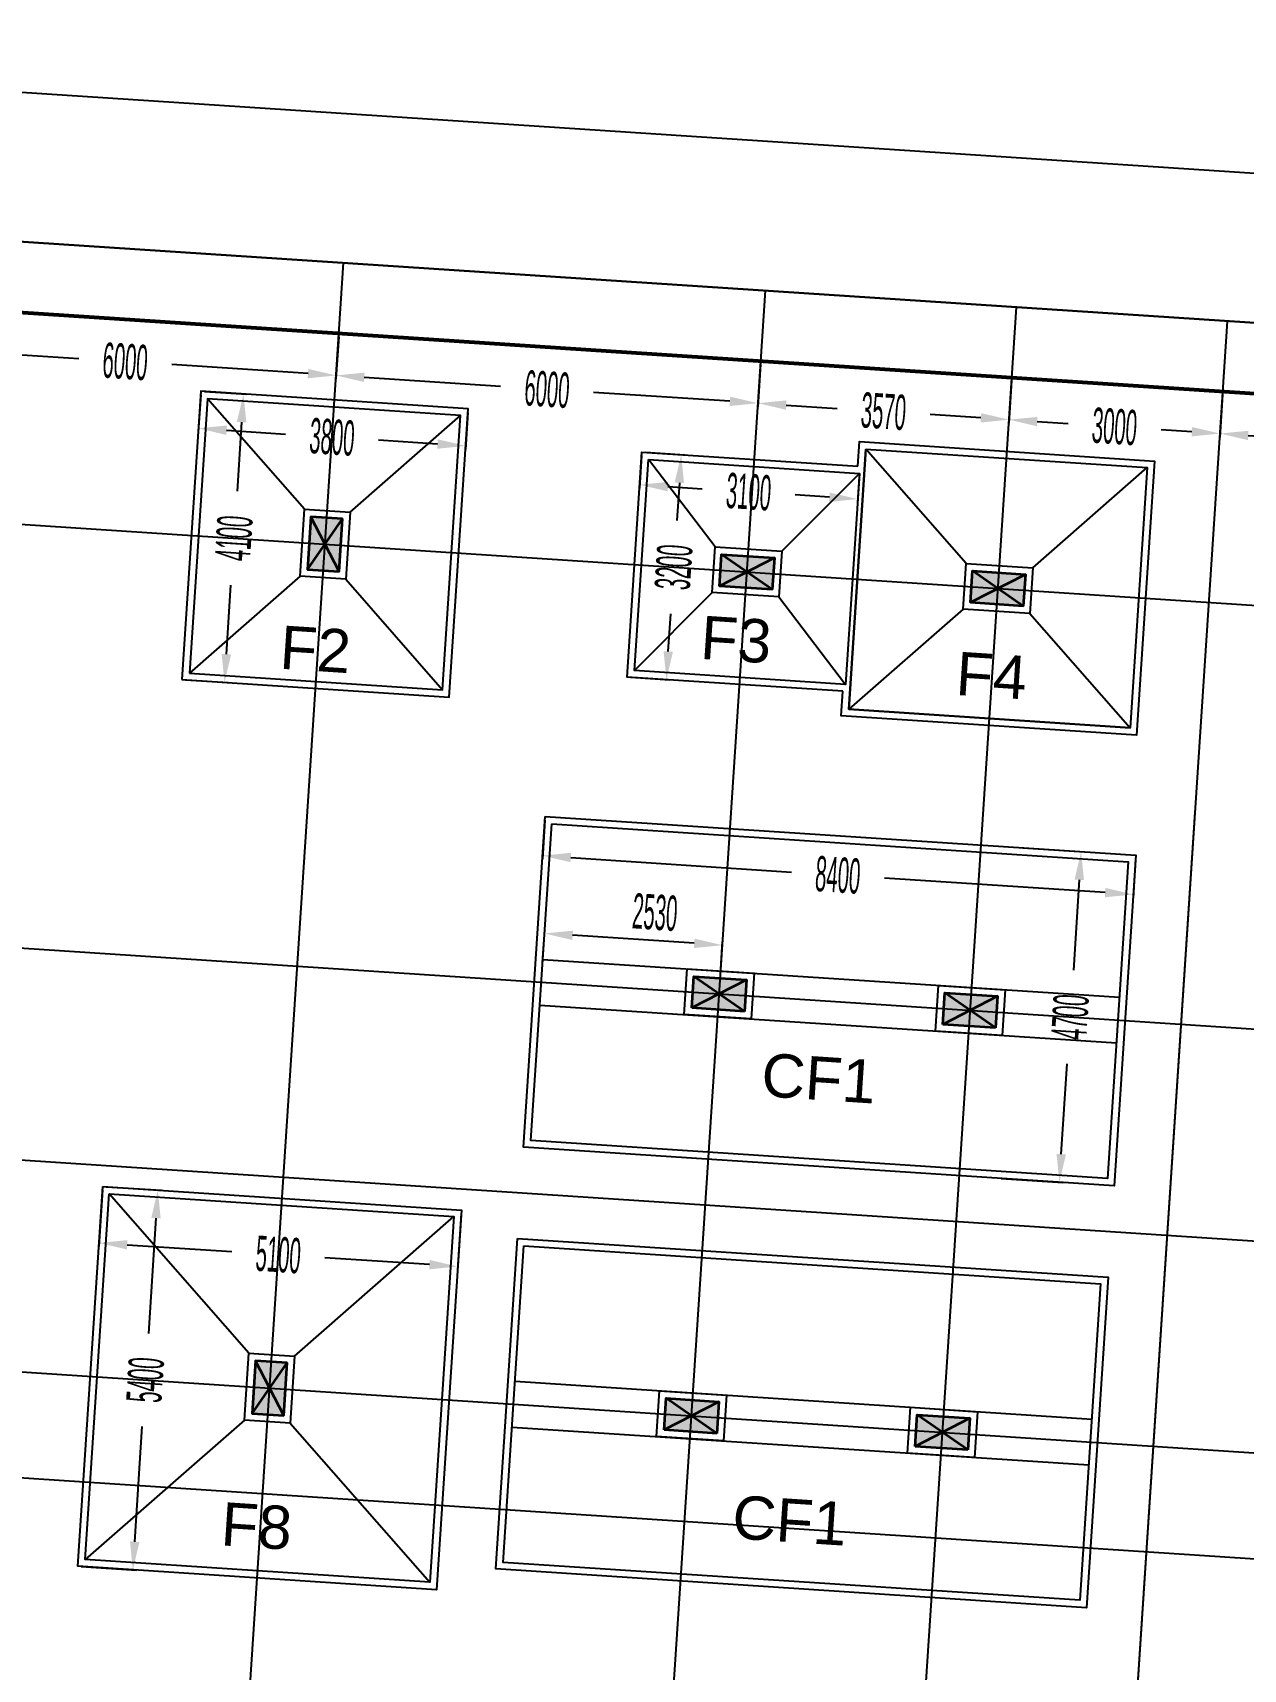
# Model space of a CAD drawing. Header units: millimetres. Extents: x -3092162 to 4513894, y -12317808 to 1849994.
# Drawn here: x 434166.13 to 434183.31, y -5893671.73 to -5893648.51 of the extents above; entities that cross this region are included whole.
import ezdxf

# ---------------------------------------------------------------- set-up
doc = ezdxf.new("R2010")
doc.units = ezdxf.units.MM
doc.header["$LTSCALE"] = 2
doc.header["$MEASUREMENT"] = 0
doc.header["$PDMODE"] = 34
doc.header["$PDSIZE"] = 500
doc.layers.add('cent lines', color=161, linetype='Continuous')
doc.layers.add('sree dim', color=7, linetype='Continuous')
for name, color, linetype, lineweight in [('coloumn', 10, 'Continuous', 35), ('FOUNDATIONS', 250, 'Continuous', 25), ('LINE', 250, 'Continuous', 20)]:
    doc.layers.add(name, color=color, linetype=linetype, lineweight=lineweight)
doc.styles.add('250', font='ARIALN.TTF', dxfattribs={"width": 0.5, "height": 150})
doc.styles.add('style3', font='arialbi.ttf')
doc.dimstyles.new('250', dxfattribs={"dimscale": 0, "dimtxt": 150, "dimasz": 50, "dimexe": 50, "dimexo": 50, "dimgap": 50, "dimtad": 1, "dimdec": 0, "dimzin": 0, "dimdsep": 46, "dimtxsty": '250', "dimblk": 'OBLIQUE', "dimcen": 100, "dimdle": 50, "dimclrd": 256, "dimclre": 256, "dimclrt": 256, "dimadec": 0, "dimazin": 2, "dimtfac": 1, "dimtdec": 0, "dimtofl": 0, "dimtmove": 1, "dimatfit": 0, "dimfxl": 50, "dimtolj": 1, "dimtzin": 0, "dimlwd": -1, "dimlwe": -1, "dimarcsym": 1})

# ---------------------------------------------------------------- blocks, each defined once
blk = doc.blocks.new('A$C59DD3E4C')
at = {"layer": 'coloumn', "ltscale": 100}
blk.add_hatch(color=252, dxfattribs=at).paths.add_polyline_path([(450, 750), (0, 750), (0, 0), (450, 0)])
at = {"layer": 'coloumn', "color": 252, "ltscale": 100}
for p, q in [((0, 750), (450, 750)), ((0, 0), (0, 750)), ((450, 750), (450, 0)), ((450, 0), (0, 0))]:
    blk.add_line(p, q, dxfattribs=at)
blk.add_lwpolyline([(450, 750), (0, 0), (0, 750), (450, 0)], dxfattribs=at)
blk = doc.blocks.new('*D574')
at = {"layer": 'Defpoints', "color": 0, "linetype": 'Continuous', "ltscale": 100, "transparency": 16777216}
for p in [(-2384806, -7813593), (-2381006, -7813593), (-2381006, -7814120)]:
    blk.add_point(p, dxfattribs=at)
at = {"layer": 'FOUNDATIONS', "ltscale": 100, "transparency": 16777216}
for p, q in [((-2384806, -7813643), (-2384806, -7814170)), ((-2381006, -7813643), (-2381006, -7814170)), ((-2384406, -7814120), (-2383568, -7814120)), ((-2381406, -7814120), (-2382244, -7814120))]:
    blk.add_line(p, q, dxfattribs=at)
at = {"layer": 'FOUNDATIONS', "linetype": 'Continuous', "ltscale": 100, "transparency": 16777216}
for points in [[(-2384406, -7814053), (-2384406, -7814187), (-2384806, -7814120)], [(-2381406, -7814053), (-2381406, -7814187), (-2381006, -7814120)]]:
    blk.add_solid(points, dxfattribs=at)
at = {"layer": 'FOUNDATIONS', "linetype": 'Continuous', "lineweight": 25, "ltscale": 100, "transparency": 16777216, "insert": (-2382906, -7814120), "char_height": 500, "attachment_point": 5, "style": '250'}
blk.add_mtext('\\A1;3800', dxfattribs=at)
blk = doc.blocks.new('*D575')
at = {"layer": 'Defpoints', "color": 0, "linetype": 'Continuous', "ltscale": 100, "transparency": 16777216}
for p in [(-2384806, -7813593), (-2384806, -7817693), (-2384201, -7817693)]:
    blk.add_point(p, dxfattribs=at)
at = {"layer": 'FOUNDATIONS', "ltscale": 100, "transparency": 16777216}
for p, q in [((-2384756, -7813593), (-2384151, -7813593)), ((-2384201, -7813993), (-2384201, -7814975)), ((-2384201, -7817293), (-2384201, -7816311)), ((-2384756, -7817693), (-2384151, -7817693))]:
    blk.add_line(p, q, dxfattribs=at)
at = {"layer": 'FOUNDATIONS', "linetype": 'Continuous', "ltscale": 100, "transparency": 16777216}
for points in [[(-2384268, -7813993), (-2384134, -7813993), (-2384201, -7813593)], [(-2384268, -7817293), (-2384134, -7817293), (-2384201, -7817693)]]:
    blk.add_solid(points, dxfattribs=at)
at = {"layer": 'FOUNDATIONS', "linetype": 'Continuous', "lineweight": 25, "ltscale": 100, "transparency": 16777216, "insert": (-2384201, -7815643), "char_height": 500, "attachment_point": 5, "rotation": 90, "style": '250'}
blk.add_mtext('\\A1;4100', dxfattribs=at)
blk = doc.blocks.new('*D433')
at = {"layer": 'Defpoints', "color": 0, "linetype": 'Continuous', "ltscale": 100, "transparency": 16777216}
for p in [(-2378506, -7814043), (-2375406, -7814143), (-2375406, -7814508)]:
    blk.add_point(p, dxfattribs=at)
at = {"layer": 'FOUNDATIONS', "ltscale": 100, "transparency": 16777216}
for p, q in [((-2378506, -7814093), (-2378506, -7814558)), ((-2375406, -7814193), (-2375406, -7814558)), ((-2378106, -7814508), (-2377618, -7814508)), ((-2375806, -7814508), (-2376294, -7814508))]:
    blk.add_line(p, q, dxfattribs=at)
at = {"layer": 'FOUNDATIONS', "linetype": 'Continuous', "ltscale": 100, "transparency": 16777216}
for points in [[(-2378106, -7814442), (-2378106, -7814575), (-2378506, -7814508)], [(-2375806, -7814442), (-2375806, -7814575), (-2375406, -7814508)]]:
    blk.add_solid(points, dxfattribs=at)
at = {"layer": 'FOUNDATIONS', "linetype": 'Continuous', "lineweight": 25, "ltscale": 100, "transparency": 16777216, "insert": (-2376956, -7814508), "char_height": 500, "attachment_point": 5, "style": '250'}
blk.add_mtext('\\A1;3100', dxfattribs=at)
blk = doc.blocks.new('*D578')
at = {"layer": 'Defpoints', "color": 0, "linetype": 'Continuous', "ltscale": 100, "transparency": 16777216}
for p in [(-2378506, -7814043), (-2378506, -7817243), (-2377946, -7817243)]:
    blk.add_point(p, dxfattribs=at)
at = {"layer": 'FOUNDATIONS', "ltscale": 100, "transparency": 16777216}
for p, q in [((-2378456, -7814043), (-2377896, -7814043)), ((-2377946, -7814443), (-2377946, -7814981)), ((-2377946, -7816843), (-2377946, -7816305)), ((-2378456, -7817243), (-2377896, -7817243))]:
    blk.add_line(p, q, dxfattribs=at)
at = {"layer": 'FOUNDATIONS', "linetype": 'Continuous', "ltscale": 100, "transparency": 16777216}
for points in [[(-2378013, -7814443), (-2377880, -7814443), (-2377946, -7814043)], [(-2378013, -7816843), (-2377880, -7816843), (-2377946, -7817243)]]:
    blk.add_solid(points, dxfattribs=at)
at = {"layer": 'FOUNDATIONS', "linetype": 'Continuous', "lineweight": 25, "ltscale": 100, "transparency": 16777216, "insert": (-2377946, -7815643), "char_height": 500, "attachment_point": 5, "rotation": 90, "style": '250'}
blk.add_mtext('\\A1;3200', dxfattribs=at)
blk = doc.blocks.new('*D583')
at = {"layer": 'Defpoints', "color": 0, "linetype": 'Continuous', "ltscale": 100, "transparency": 16777216}
for p in [(-2385456, -7824943), (-2380356, -7824943), (-2380356, -7825746)]:
    blk.add_point(p, dxfattribs=at)
at = {"layer": 'FOUNDATIONS', "ltscale": 100, "transparency": 16777216}
for p, q in [((-2385456, -7824993), (-2385456, -7825796)), ((-2380356, -7824993), (-2380356, -7825796)), ((-2385056, -7825746), (-2383566, -7825746)), ((-2380756, -7825746), (-2382246, -7825746))]:
    blk.add_line(p, q, dxfattribs=at)
at = {"layer": 'FOUNDATIONS', "linetype": 'Continuous', "ltscale": 100, "transparency": 16777216}
for points in [[(-2385056, -7825680), (-2385056, -7825813), (-2385456, -7825746)], [(-2380756, -7825680), (-2380756, -7825813), (-2380356, -7825746)]]:
    blk.add_solid(points, dxfattribs=at)
at = {"layer": 'FOUNDATIONS', "linetype": 'Continuous', "lineweight": 25, "ltscale": 100, "transparency": 16777216, "insert": (-2382906, -7825746), "char_height": 500, "attachment_point": 5, "style": '250'}
blk.add_mtext('\\A1;5100', dxfattribs=at)
blk = doc.blocks.new('*D584')
at = {"layer": 'Defpoints', "color": 0, "linetype": 'Continuous', "ltscale": 100, "transparency": 16777216}
for p in [(-2385456, -7824943), (-2385456, -7830343), (-2384673, -7830343)]:
    blk.add_point(p, dxfattribs=at)
at = {"layer": 'FOUNDATIONS', "ltscale": 100, "transparency": 16777216}
for p, q in [((-2385406, -7824943), (-2384623, -7824943)), ((-2384673, -7825343), (-2384673, -7826983)), ((-2384673, -7829943), (-2384673, -7828303)), ((-2385406, -7830343), (-2384623, -7830343))]:
    blk.add_line(p, q, dxfattribs=at)
at = {"layer": 'FOUNDATIONS', "linetype": 'Continuous', "ltscale": 100, "transparency": 16777216}
for points in [[(-2384740, -7825343), (-2384606, -7825343), (-2384673, -7824943)], [(-2384740, -7829943), (-2384606, -7829943), (-2384673, -7830343)]]:
    blk.add_solid(points, dxfattribs=at)
at = {"layer": 'FOUNDATIONS', "linetype": 'Continuous', "lineweight": 25, "ltscale": 100, "transparency": 16777216, "insert": (-2384673, -7827643), "char_height": 500, "attachment_point": 5, "rotation": 90, "style": '250'}
blk.add_mtext('\\A1;5400', dxfattribs=at)
blk = doc.blocks.new('*D572')
at = {"layer": 'Defpoints', "color": 0, "linetype": 'Continuous', "ltscale": 100, "transparency": 16777216}
for p in [(-2379536, -7819293), (-2371136, -7819293), (-2371136, -7819850)]:
    blk.add_point(p, dxfattribs=at)
at = {"layer": 'FOUNDATIONS', "ltscale": 100, "transparency": 16777216}
for p, q in [((-2379536, -7819343), (-2379536, -7819900)), ((-2371136, -7819343), (-2371136, -7819900)), ((-2379136, -7819850), (-2375997, -7819850)), ((-2371536, -7819850), (-2374675, -7819850))]:
    blk.add_line(p, q, dxfattribs=at)
at = {"layer": 'FOUNDATIONS', "linetype": 'Continuous', "ltscale": 100, "transparency": 16777216}
for points in [[(-2379136, -7819783), (-2379136, -7819916), (-2379536, -7819850)], [(-2371536, -7819783), (-2371536, -7819916), (-2371136, -7819850)]]:
    blk.add_solid(points, dxfattribs=at)
at = {"layer": 'FOUNDATIONS', "linetype": 'Continuous', "lineweight": 25, "ltscale": 100, "transparency": 16777216, "insert": (-2375336, -7819850), "char_height": 500, "attachment_point": 5, "style": '250'}
blk.add_mtext('\\A1;8400', dxfattribs=at)
blk = doc.blocks.new('*D430')
at = {"layer": 'Defpoints', "color": 0, "linetype": 'Continuous', "ltscale": 100, "transparency": 16777216}
for p in [(-2372791, -7819293), (-2372791, -7823993), (-2371914, -7823993)]:
    blk.add_point(p, dxfattribs=at)
at = {"layer": 'FOUNDATIONS', "ltscale": 100, "transparency": 16777216}
for p, q in [((-2372741, -7819293), (-2371864, -7819293)), ((-2371914, -7819693), (-2371914, -7820975)), ((-2371914, -7823593), (-2371914, -7822311)), ((-2372741, -7823993), (-2371864, -7823993))]:
    blk.add_line(p, q, dxfattribs=at)
at = {"layer": 'FOUNDATIONS', "linetype": 'Continuous', "ltscale": 100, "transparency": 16777216}
for points in [[(-2371981, -7819693), (-2371847, -7819693), (-2371914, -7819293)], [(-2371981, -7823593), (-2371847, -7823593), (-2371914, -7823993)]]:
    blk.add_solid(points, dxfattribs=at)
at = {"layer": 'FOUNDATIONS', "linetype": 'Continuous', "lineweight": 25, "ltscale": 100, "transparency": 16777216, "insert": (-2371914, -7821643), "char_height": 500, "attachment_point": 5, "rotation": 90, "style": '250'}
blk.add_mtext('\\A1;4700', dxfattribs=at)
blk = doc.blocks.new('*D573')
at = {"layer": 'Defpoints', "color": 0, "linetype": 'Continuous', "ltscale": 100, "transparency": 16777216}
for p in [(-2379436, -7820950), (-2379436, -7821418), (-2376906, -7821418)]:
    blk.add_point(p, dxfattribs=at)
at = {"layer": 'FOUNDATIONS', "ltscale": 100, "transparency": 16777216}
for p, q in [((-2379436, -7821368), (-2379436, -7820900)), ((-2377306, -7820950), (-2379036, -7820950)), ((-2376906, -7821368), (-2376906, -7820900))]:
    blk.add_line(p, q, dxfattribs=at)
at = {"layer": 'FOUNDATIONS', "linetype": 'Continuous', "ltscale": 100, "transparency": 16777216}
for points in [[(-2379036, -7820884), (-2379036, -7821017), (-2379436, -7820950)], [(-2377306, -7820884), (-2377306, -7821017), (-2376906, -7820950)]]:
    blk.add_solid(points, dxfattribs=at)
at = {"layer": 'FOUNDATIONS', "linetype": 'Continuous', "lineweight": 25, "ltscale": 100, "transparency": 16777216, "insert": (-2377892, -7820548), "char_height": 500, "attachment_point": 5, "style": '250'}
blk.add_mtext('\\A1;2530', dxfattribs=at)
blk = doc.blocks.new('*D471')
at = {"layer": 'Defpoints', "color": 0, "linetype": 'Continuous', "ltscale": 100, "transparency": 16777216}
for p in [(-2388906, -7812643), (-2382906, -7812643), (-2382906, -7813243)]:
    blk.add_point(p, dxfattribs=at)
at = {"layer": 'sree dim', "ltscale": 100, "transparency": 16777216}
for p, q in [((-2388906, -7812693), (-2388906, -7813293)), ((-2382906, -7812693), (-2382906, -7813293)), ((-2388506, -7813243), (-2386567, -7813243)), ((-2383306, -7813243), (-2385245, -7813243))]:
    blk.add_line(p, q, dxfattribs=at)
at = {"layer": 'sree dim', "linetype": 'Continuous', "ltscale": 100, "transparency": 16777216}
for points in [[(-2388506, -7813177), (-2388506, -7813310), (-2388906, -7813243)], [(-2383306, -7813177), (-2383306, -7813310), (-2382906, -7813243)]]:
    blk.add_solid(points, dxfattribs=at)
at = {"layer": 'sree dim', "linetype": 'Continuous', "lineweight": 25, "ltscale": 100, "transparency": 16777216, "insert": (-2385906, -7813243), "char_height": 500, "attachment_point": 5, "style": '250'}
blk.add_mtext('\\A1;6000', dxfattribs=at)
blk = doc.blocks.new('*D472')
at = {"layer": 'Defpoints', "color": 0, "linetype": 'Continuous', "ltscale": 100, "transparency": 16777216}
for p in [(-2382906, -7812643), (-2376906, -7812643), (-2376906, -7813243)]:
    blk.add_point(p, dxfattribs=at)
at = {"layer": 'sree dim', "ltscale": 100, "transparency": 16777216}
for p, q in [((-2382906, -7812693), (-2382906, -7813293)), ((-2376906, -7812693), (-2376906, -7813293)), ((-2382506, -7813243), (-2380567, -7813243)), ((-2377306, -7813243), (-2379245, -7813243))]:
    blk.add_line(p, q, dxfattribs=at)
at = {"layer": 'sree dim', "linetype": 'Continuous', "ltscale": 100, "transparency": 16777216}
for points in [[(-2382506, -7813177), (-2382506, -7813310), (-2382906, -7813243)], [(-2377306, -7813177), (-2377306, -7813310), (-2376906, -7813243)]]:
    blk.add_solid(points, dxfattribs=at)
at = {"layer": 'sree dim', "linetype": 'Continuous', "lineweight": 25, "ltscale": 100, "transparency": 16777216, "insert": (-2379906, -7813243), "char_height": 500, "attachment_point": 5, "style": '250'}
blk.add_mtext('\\A1;6000', dxfattribs=at)
blk = doc.blocks.new('*D473')
at = {"layer": 'Defpoints', "color": 0, "linetype": 'Continuous', "ltscale": 100, "transparency": 16777216}
for p in [(-2376906, -7812643), (-2373336, -7812643), (-2373336, -7813243)]:
    blk.add_point(p, dxfattribs=at)
at = {"layer": 'sree dim', "ltscale": 100, "transparency": 16777216}
for p, q in [((-2376906, -7812693), (-2376906, -7813293)), ((-2373336, -7812693), (-2373336, -7813293)), ((-2376506, -7813243), (-2375783, -7813243)), ((-2373736, -7813243), (-2374459, -7813243))]:
    blk.add_line(p, q, dxfattribs=at)
at = {"layer": 'sree dim', "linetype": 'Continuous', "ltscale": 100, "transparency": 16777216}
for points in [[(-2376506, -7813177), (-2376506, -7813310), (-2376906, -7813243)], [(-2373736, -7813177), (-2373736, -7813310), (-2373336, -7813243)]]:
    blk.add_solid(points, dxfattribs=at)
at = {"layer": 'sree dim', "linetype": 'Continuous', "lineweight": 25, "ltscale": 100, "transparency": 16777216, "insert": (-2375121, -7813243), "char_height": 500, "attachment_point": 5, "style": '250'}
blk.add_mtext('\\A1;3570', dxfattribs=at)
blk = doc.blocks.new('*D474')
at = {"layer": 'Defpoints', "color": 0, "linetype": 'Continuous', "ltscale": 100, "transparency": 16777216}
for p in [(-2373336, -7812643), (-2370336, -7812643), (-2370336, -7813243)]:
    blk.add_point(p, dxfattribs=at)
at = {"layer": 'sree dim', "ltscale": 100, "transparency": 16777216}
for p, q in [((-2373336, -7812693), (-2373336, -7813293)), ((-2370336, -7812693), (-2370336, -7813293)), ((-2372936, -7813243), (-2372498, -7813243)), ((-2370736, -7813243), (-2371174, -7813243))]:
    blk.add_line(p, q, dxfattribs=at)
at = {"layer": 'sree dim', "linetype": 'Continuous', "ltscale": 100, "transparency": 16777216}
for points in [[(-2372936, -7813177), (-2372936, -7813310), (-2373336, -7813243)], [(-2370736, -7813177), (-2370736, -7813310), (-2370336, -7813243)]]:
    blk.add_solid(points, dxfattribs=at)
at = {"layer": 'sree dim', "linetype": 'Continuous', "lineweight": 25, "ltscale": 100, "transparency": 16777216, "insert": (-2371836, -7813243), "char_height": 500, "attachment_point": 5, "style": '250'}
blk.add_mtext('\\A1;3000', dxfattribs=at)
blk = doc.blocks.new('*D475')
at = {"layer": 'Defpoints', "color": 0, "linetype": 'Continuous', "ltscale": 100, "transparency": 16777216}
for p in [(-2370336, -7812643), (-2366816, -7812693), (-2366816, -7813243)]:
    blk.add_point(p, dxfattribs=at)
at = {"layer": 'sree dim', "ltscale": 100, "transparency": 16777216}
for p, q in [((-2370336, -7812693), (-2370336, -7813293)), ((-2366816, -7812743), (-2366816, -7813293)), ((-2369936, -7813243), (-2369238, -7813243)), ((-2367216, -7813243), (-2367914, -7813243))]:
    blk.add_line(p, q, dxfattribs=at)
at = {"layer": 'sree dim', "linetype": 'Continuous', "ltscale": 100, "transparency": 16777216}
for points in [[(-2369936, -7813177), (-2369936, -7813310), (-2370336, -7813243)], [(-2367216, -7813177), (-2367216, -7813310), (-2366816, -7813243)]]:
    blk.add_solid(points, dxfattribs=at)
at = {"layer": 'sree dim', "linetype": 'Continuous', "lineweight": 25, "ltscale": 100, "transparency": 16777216, "insert": (-2368576, -7813243), "char_height": 500, "attachment_point": 5, "style": '250'}
blk.add_mtext('\\A1;3520', dxfattribs=at)
blk = doc.blocks.new('*D556')
at = {"layer": 'Defpoints', "color": 0, "linetype": 'Continuous', "ltscale": 100, "transparency": 16777216}
for p in [(-2317376, -7809526), (-2400906, -7811643), (-2317376, -7811643)]:
    blk.add_point(p, dxfattribs=at)
at = {"layer": 'sree dim', "ltscale": 100, "transparency": 16777216}
for p, q in [((-2400906, -7811593), (-2400906, -7809476)), ((-2400506, -7809526), (-2359962, -7809526)), ((-2317776, -7809526), (-2358320, -7809526)), ((-2317376, -7811593), (-2317376, -7809476))]:
    blk.add_line(p, q, dxfattribs=at)
at = {"layer": 'sree dim', "linetype": 'Continuous', "ltscale": 100, "transparency": 16777216}
for points in [[(-2400506, -7809460), (-2400506, -7809593), (-2400906, -7809526)], [(-2317776, -7809460), (-2317776, -7809593), (-2317376, -7809526)]]:
    blk.add_solid(points, dxfattribs=at)
at = {"layer": 'sree dim', "linetype": 'Continuous', "lineweight": 25, "ltscale": 100, "transparency": 16777216, "insert": (-2359141, -7809526), "char_height": 500, "attachment_point": 5, "style": '250'}
blk.add_mtext('\\A1;83530', dxfattribs=at)
blk = doc.blocks.new('FKU')
at = {"layer": 'cent lines', "lineweight": 30, "ltscale": 0.01}
blk.add_lwpolyline([(-2404906.1, -7892742.9), (-2313726.1, -7892742.9), (-2313726.1, -7811642.9), (-2404906.1, -7811642.9)], close=True, dxfattribs=at)
at = {"layer": 'cent lines', "ltscale": 0.01}
for points in [[(-2382906.1, -7892742.9), (-2382906.1, -7811642.9)], [(-2376906.1, -7892742.9), (-2376906.1, -7811642.9)], [(-2376906.1, -7892742.9), (-2376906.1, -7811642.9)], [(-2373336.1, -7839692.9), (-2373336.1, -7811642.9)], [(-2370336.1, -7892742.9), (-2370336.1, -7811642.9)], [(-2404906.1, -7815642.9), (-2313726.1, -7815642.9)], [(-2370336.1, -7892742.9), (-2370336.1, -7818625.5)], [(-2404906.1, -7821642.9), (-2313726.1, -7821642.9)], [(-2404906.1, -7824642.9), (-2313726.1, -7824642.9)], [(-2404906.1, -7827642.9), (-2313726.1, -7827642.9)], [(-2404906.1, -7829142.9), (-2313726.1, -7829142.9)]]:
    blk.add_lwpolyline(points, dxfattribs=at)
at = {"layer": 'cent lines', "color": 1, "lineweight": 53, "ltscale": 0.01}
blk.add_lwpolyline([(-2314376.1, -7840192.9), (-2403906.1, -7840192.9), (-2403906.1, -7812642.9), (-2314376.1, -7812642.9)], close=True, dxfattribs=at)
at = {"layer": 'FOUNDATIONS', "linetype": 'Continuous', "lineweight": 25, "ltscale": 100}
for p, q in [((-2383231.1, -7815167.9), (-2384706.1, -7813692.9)), ((-2382581.1, -7815167.9), (-2381106.1, -7813692.9)), ((-2381106.1, -7817592.9), (-2381106.1, -7813692.9)), ((-2375336.1, -7813792.9), (-2375336.1, -7817492.9)), ((-2373811.1, -7815317.9), (-2375336.1, -7813792.9)), ((-2372861.1, -7815317.9), (-2371336.1, -7813792.9)), ((-2377381.1, -7815317.9), (-2378406.1, -7814142.9)), ((-2376431.1, -7815317.9), (-2375406.1, -7814142.9)), ((-2375406.1, -7814142.9), (-2375406.1, -7817142.9)), ((-2383231.1, -7816117.9), (-2384706.1, -7817592.9)), ((-2382581.1, -7816117.9), (-2381106.1, -7817592.9)), ((-2377381.1, -7815967.9), (-2378406.1, -7817142.9)), ((-2376431.1, -7815967.9), (-2375406.1, -7817142.9)), ((-2373811.1, -7815967.9), (-2375336.1, -7817492.9)), ((-2372861.1, -7815967.9), (-2371336.1, -7817492.9)), ((-2375336.1, -7817492.9), (-2371336.1, -7817492.9)), ((-2379436.1, -7821317.9), (-2371236.1, -7821317.9)), ((-2379436.1, -7821967.9), (-2371236.1, -7821967.9)), ((-2385356.1, -7825042.9), (-2380456.1, -7825042.9)), ((-2383231.1, -7827167.9), (-2385356.1, -7825042.9)), ((-2382581.1, -7827167.9), (-2380456.1, -7825042.9)), ((-2380456.1, -7825042.9), (-2380456.1, -7830242.9)), ((-2379436.1, -7827317.9), (-2371236.1, -7827317.9)), ((-2379436.1, -7827967.9), (-2371236.1, -7827967.9)), ((-2383231.1, -7828117.9), (-2385356.1, -7830242.9)), ((-2382581.1, -7828117.9), (-2380456.1, -7830242.9))]:
    blk.add_line(p, q, dxfattribs=at)
for points in [[(-2384806.1, -7817692.9), (-2381006.1, -7817692.9), (-2381006.1, -7813592.9), (-2384806.1, -7813592.9)], [(-2384706.1, -7817592.9), (-2381106.1, -7817592.9), (-2381106.1, -7813692.9), (-2384706.1, -7813692.9)], [(-2375336.1, -7813792.9), (-2371336.1, -7813792.9), (-2371336.1, -7817492.9), (-2375336.1, -7817492.9)], [(-2378406.1, -7814142.9), (-2375406.1, -7814142.9), (-2375406.1, -7817142.9), (-2378406.1, -7817142.9)], [(-2383231.1, -7815167.9), (-2382581.1, -7815167.9), (-2382581.1, -7816117.9), (-2383231.1, -7816117.9)], [(-2383131.1, -7815267.9), (-2382681.1, -7815267.9), (-2382681.1, -7816017.9), (-2383131.1, -7816017.9)], [(-2377381.1, -7815317.9), (-2376431.1, -7815317.9), (-2376431.1, -7815967.9), (-2377381.1, -7815967.9)], [(-2377281.1, -7815417.9), (-2376531.1, -7815417.9), (-2376531.1, -7815867.9), (-2377281.1, -7815867.9)], [(-2373811.1, -7815317.9), (-2372861.1, -7815317.9), (-2372861.1, -7815967.9), (-2373811.1, -7815967.9)], [(-2373711.1, -7815417.9), (-2372961.1, -7815417.9), (-2372961.1, -7815867.9), (-2373711.1, -7815867.9)], [(-2379536.1, -7819292.9), (-2371136.1, -7819292.9), (-2371136.1, -7823992.9), (-2379536.1, -7823992.9)], [(-2379436.1, -7819392.9), (-2371236.1, -7819392.9), (-2371236.1, -7823892.9), (-2379436.1, -7823892.9)], [(-2377381.1, -7821317.9), (-2376431.1, -7821317.9), (-2376431.1, -7821967.9), (-2377381.1, -7821967.9)], [(-2373811.1, -7821317.9), (-2372861.1, -7821317.9), (-2372861.1, -7821967.9), (-2373811.1, -7821967.9)], [(-2385456.1, -7824942.9), (-2380356.1, -7824942.9), (-2380356.1, -7830342.9), (-2385456.1, -7830342.9)], [(-2385356.1, -7825042.9), (-2380456.1, -7825042.9), (-2380456.1, -7830242.9), (-2385356.1, -7830242.9)], [(-2379536.1, -7825292.9), (-2371136.1, -7825292.9), (-2371136.1, -7829992.9), (-2379536.1, -7829992.9)], [(-2379436.1, -7825392.9), (-2371236.1, -7825392.9), (-2371236.1, -7829892.9), (-2379436.1, -7829892.9)], [(-2383231.1, -7827167.9), (-2382581.1, -7827167.9), (-2382581.1, -7828117.9), (-2383231.1, -7828117.9)], [(-2383131.1, -7827267.9), (-2382681.1, -7827267.9), (-2382681.1, -7828017.9), (-2383131.1, -7828017.9)], [(-2377381.1, -7827317.9), (-2376431.1, -7827317.9), (-2376431.1, -7827967.9), (-2377381.1, -7827967.9)], [(-2373811.1, -7827317.9), (-2372861.1, -7827317.9), (-2372861.1, -7827967.9), (-2373811.1, -7827967.9)]]:
    blk.add_lwpolyline(points, close=True, dxfattribs=at)
for points in [[(-2375436.1, -7814042.9), (-2375436.1, -7813692.9), (-2371236.1, -7813692.9), (-2371236.1, -7817592.9), (-2375436.1, -7817592.9), (-2375436.1, -7817242.9)], [(-2375436.1, -7817242.9), (-2378506.1, -7817242.9), (-2378506.1, -7814042.9), (-2375436.1, -7814042.9)]]:
    blk.add_lwpolyline(points, dxfattribs=at)
at = {"layer": 'coloumn', "lineweight": 70, "xscale": -1, "rotation": 180}
for p in [(-2383131.1, -7815267.9), (-2383131.1, -7827267.9)]:
    blk.add_blockref('A$C59DD3E4C', p, dxfattribs=at)
at = {"layer": 'coloumn', "lineweight": 70, "rotation": 270}
for p in [(-2377281.1, -7815417.9), (-2373711.1, -7815417.9), (-2377281.1, -7821417.9), (-2373711.1, -7821417.9), (-2377281.1, -7827417.9), (-2373711.1, -7827417.9)]:
    blk.add_blockref('A$C59DD3E4C', p, dxfattribs=at)
at = {"layer": 'LINE', "lineweight": 25, "char_height": 614.763, "width": 61500.785, "attachment_point": 3, "style": 'style3'}
for s, insert in [('{\\fArial|b0|i0|c0|p34;F3}', (-2376495.3, -7816301.9)), ('{\\fArial|b0|i0|c0|p34;F4}', (-2372844.3, -7816574.4)), ('{\\fArial|b0|i0|c0|p34;F2}', (-2382442.3, -7816832.4)), ('{\\fArial|b0|i0|c0|p34;CF1}', (-2374606.3, -7822437.1)), ('{\\fArial|b0|i0|c0|p34;CF1}', (-2374606.3, -7828724.1)), ('{\\fArial|b0|i0|c0|p34;F8}', (-2382459.8, -7829299.4))]:
    blk.add_mtext(s, dxfattribs=dict(at, insert=insert))
at = {"layer": 'FOUNDATIONS', "linetype": 'Continuous', "lineweight": 25, "ltscale": 100}
for base, p1, p2, picture, middle in [((-2381006.1, -7814120), (-2384806.1, -7813592.9), (-2381006.1, -7813592.9), '*D574', (-2382906.1, -7814120)), ((-2375406.1, -7814508.5), (-2378506.1, -7814042.9), (-2375406.1, -7814142.9), '*D433', (-2376956.1, -7814508.5)), ((-2371136.1, -7819849.5), (-2379536.1, -7819292.9), (-2371136.1, -7819292.9), '*D572', (-2375336.1, -7819849.5)), ((-2380356.1, -7825746.5), (-2385456.1, -7824942.9), (-2380356.1, -7824942.9), '*D583', (-2382906.1, -7825746.5))]:
    dim = blk.add_linear_dim(base=base, p1=p1, p2=p2, dimstyle='250', override={"dimscale": 1, "dimtxt": 600, "dimasz": 400, "dimtad": 0, "dimtfillclr": 256}, dxfattribs=at)
    dim.commit()
    dim.dimension.update_dxf_attribs({"geometry": picture, "text_midpoint": middle})
for base, p1, p2, picture, middle in [((-2384201, -7817692.9), (-2384806.1, -7813592.9), (-2384806.1, -7817692.9), '*D575', (-2384201, -7815642.9)), ((-2377946.5, -7817242.9), (-2378506.1, -7814042.9), (-2378506.1, -7817242.9), '*D578', (-2377946.5, -7815642.9)), ((-2371914, -7823992.9), (-2372791.1, -7819292.9), (-2372791.1, -7823992.9), '*D430', (-2371914, -7821642.9)), ((-2384673, -7830342.9), (-2385456.1, -7824942.9), (-2385456.1, -7830342.9), '*D584', (-2384673, -7827642.9))]:
    dim = blk.add_linear_dim(base=base, p1=p1, p2=p2, angle=90, dimstyle='250', override={"dimscale": 1, "dimtxt": 600, "dimasz": 400, "dimtad": 0, "dimtfillclr": 256}, dxfattribs=at)
    dim.commit()
    dim.dimension.update_dxf_attribs({"geometry": picture, "text_midpoint": middle})
dim = blk.add_linear_dim(base=(-2379436.1, -7820950.5), p1=(-2376906.1, -7821417.9), p2=(-2379436.1, -7821417.9), dimstyle='250', override={"dimscale": 1, "dimtxt": 600, "dimasz": 400, "dimtad": 0, "dimtfillclr": 256}, dxfattribs=at)
dim.commit()
dim.dimension.update_dxf_attribs({"geometry": '*D573', "text_midpoint": (-2377891.6, -7820547.5), "dimtype": 128})
at = {"layer": 'sree dim', "linetype": 'Continuous', "lineweight": 25, "ltscale": 100}
dim = blk.add_aligned_dim(p1=(-2400906.1, -7811642.9), p2=(-2317376.1, -7811642.9), distance=2116.5, dimstyle='250', override={"dimscale": 1, "dimtxt": 600, "dimasz": 400, "dimtfillclr": 256}, dxfattribs=at)
dim.commit()
dim.dimension.update_dxf_attribs({"geometry": '*D556', "text_midpoint": (-2359141.1, -7809526.5)})
for base, p1, p2, picture, middle in [((-2382906.1, -7813243.4), (-2388906.1, -7812642.9), (-2382906.1, -7812642.9), '*D471', (-2385906.1, -7813243.4)), ((-2376906.1, -7813243.4), (-2382906.1, -7812642.9), (-2376906.1, -7812642.9), '*D472', (-2379906.1, -7813243.4)), ((-2373336.1, -7813243.4), (-2376906.1, -7812642.9), (-2373336.1, -7812642.9), '*D473', (-2375121.1, -7813243.4)), ((-2370336.1, -7813243.4), (-2373336.1, -7812642.9), (-2370336.1, -7812642.9), '*D474', (-2371836.1, -7813243.4)), ((-2366816.1, -7813243.4), (-2370336.1, -7812642.9), (-2366816.1, -7812692.9), '*D475', (-2368576.1, -7813243.4))]:
    dim = blk.add_linear_dim(base=base, p1=p1, p2=p2, angle=180, dimstyle='250', override={"dimscale": 1, "dimtxt": 600, "dimasz": 400, "dimtfillclr": 256}, dxfattribs=at)
    dim.commit()
    dim.dimension.update_dxf_attribs({"geometry": picture, "text_midpoint": middle})

msp = doc.modelspace()

# ---------------------------------------------------------------- block references
at = {"layer": 'FOUNDATIONS', "color": 0, "linetype": 'Continuous', "lineweight": 25, "xscale": 0.001000000000103515, "yscale": 0.001000000000103515, "zscale": 0.001000000000103515, "rotation": 356.2392210158609}
msp.add_blockref('FKU', (437060.691, -5886013.254, 3292.16), dxfattribs=at)

doc.saveas('drawing.dxf')
